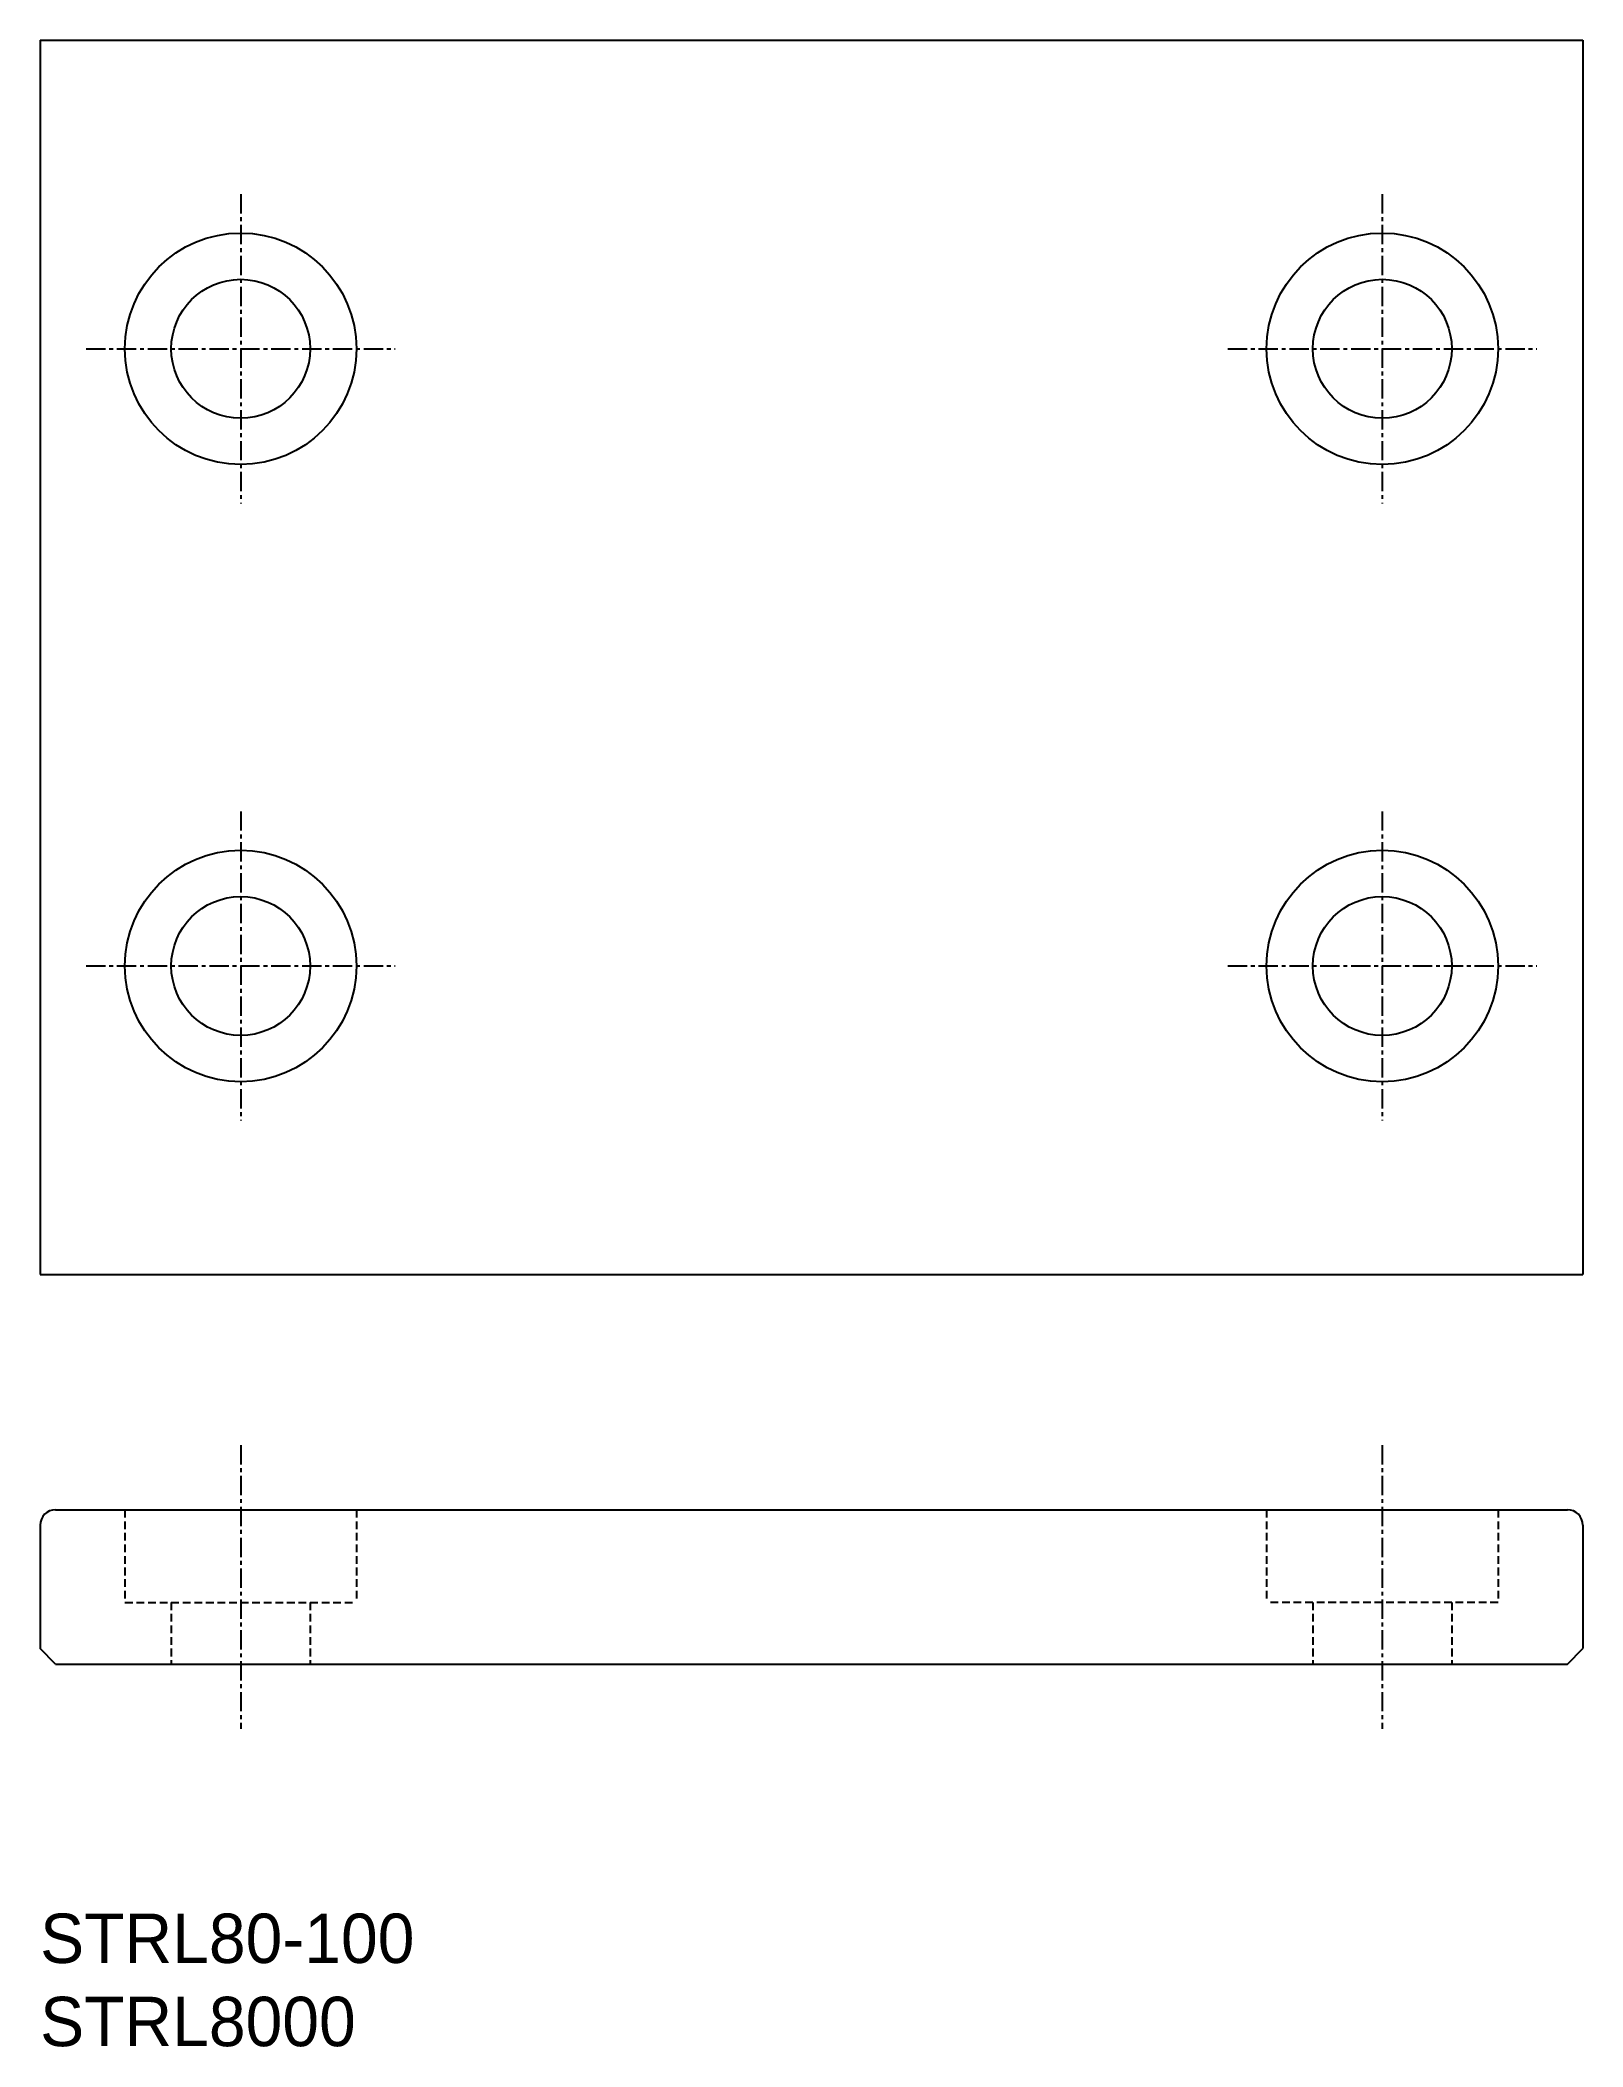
# Model space of a CAD drawing. Extents: x 10 to 110, y 10 to 140.
import ezdxf

# ---------------------------------------------------------------- set-up
doc = ezdxf.new("R2010")
doc.units = 0
doc.linetypes.add('CENTER', pattern=[2, 1.25, -0.25, 0.25, -0.25])
doc.linetypes.add('DASHED', pattern=[0.75, 0.5, -0.25])
doc.layers.get('0').update_dxf_attribs({"linetype": 'CONTINUOUS'})
doc.layers.add('CENTER', color=1, linetype='CENTER')

msp = doc.modelspace()

# ---------------------------------------------------------------- linework, layer by layer
at = {"color": 7, "linetype": 'CONTINUOUS'}
for p, q in [((10, 140), (110, 140)), ((10, 140), (10, 60)), ((110, 140), (110, 60)), ((10, 60), (110, 60)), ((11, 44.76), (109, 44.76)), ((10, 43.76), (10, 35.76)), ((110, 43.76), (110, 35.76)), ((11, 34.76), (10, 35.76)), ((109, 34.76), (110, 35.76)), ((11, 34.76), (109, 34.76))]:
    msp.add_line(p, q, dxfattribs=at)
at = {"color": 3, "linetype": 'DASHED'}
for p, q in [((15.5, 44.76), (15.5, 38.76)), ((30.5, 44.76), (30.5, 38.76)), ((89.5, 44.76), (89.5, 38.76)), ((104.5, 44.76), (104.5, 38.76)), ((15.5, 38.76), (30.5, 38.76)), ((18.5, 38.76), (18.5, 34.76)), ((27.5, 38.76), (27.5, 34.76)), ((104.5, 38.76), (89.5, 38.76)), ((92.5, 38.76), (92.5, 34.76)), ((101.5, 38.76), (101.5, 34.76))]:
    msp.add_line(p, q, dxfattribs=at)
at = {"color": 7, "linetype": 'CONTINUOUS'}
for centre, radius in [((23, 120), 7.5), ((97, 120), 7.5), ((23, 120), 4.5), ((97, 120), 4.5), ((23, 80), 7.5), ((97, 80), 7.5), ((23, 80), 4.5), ((97, 80), 4.5)]:
    msp.add_circle(centre, radius, dxfattribs=at)
for centre, start, end in [((11, 43.76), 90, 180), ((109, 43.76), 0, 90)]:
    msp.add_arc(centre, 1, start, end, dxfattribs=at)
at = {"layer": 'CENTER', "color": 1, "linetype": 'CENTER'}
for p, q in [((23, 130.02), (23, 109.98)), ((97, 130.02), (97, 109.98)), ((12.98, 120), (33.02, 120)), ((86.98, 120), (107.02, 120)), ((23, 90.02), (23, 69.98)), ((97, 90.02), (97, 69.98)), ((12.98, 80), (33.02, 80)), ((86.98, 80), (107.02, 80)), ((23, 48.95), (23, 30.57)), ((97, 48.95), (97, 30.57))]:
    msp.add_line(p, q, dxfattribs=at)

# ---------------------------------------------------------------- texts
at = {"color": 7, "linetype": 'CONTINUOUS'}
for s, p in [('STRL80-100', (10, 15.39)), ('STRL8000', (10, 10))]:
    msp.add_text(s, height=3.2, dxfattribs=at).set_placement(p)

doc.saveas('drawing.dxf')
